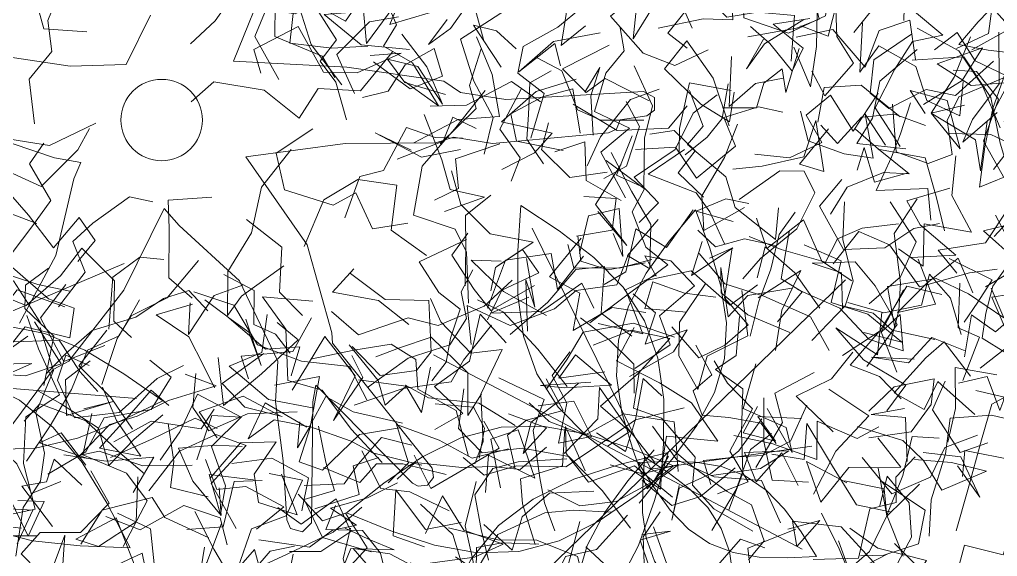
# Model space of a CAD drawing. Header units: metres. Extents: x 0 to 46.1, y -33.1 to 1.9.
# Drawn here: x 40.878 to 41.718, y -9.875 to -9.414 of the extents above; entities that cross this region are included whole.
import ezdxf

# ---------------------------------------------------------------- set-up
doc = ezdxf.new("R2010")
doc.units = ezdxf.units.M
doc.header["$LTSCALE"] = 0.02
for name, color, linetype, lineweight in [('AB_EXT_MASSIF', 8, 'Continuous', 9), ('BLOC_BRANCHES', 7, 'Continuous', 13), ('BLOC_FEUILLAGE', 7, 'Continuous', 13), ('BLOC_TRONC', 7, 'Continuous', 25)]:
    doc.layers.add(name, color=color, linetype=linetype, lineweight=lineweight)
doc.layers.add('ARCHIBOOKS_ARBRE', color=7, linetype='Continuous')

# ---------------------------------------------------------------- blocks, each defined once
blk = doc.blocks.new('AB_ALPHA_7b87773eaf7dd805')
at = {"layer": 'BLOC_BRANCHES', "color": 8, "lineweight": 13, "true_color": 0x878787, "transparency": 33554572}
for points in [[(-0.3054, -0.4364), (-0.2272, -0.291), (-0.1888, -0.1266), (-0.1736, -0.0914), (-0.2299, -0.0811), (-0.4146, -0.0186)], [(-0.8102, 0.2633), (-0.6143, 0.1093), (-0.4027, 0.1464), (-0.1961, 0.1159), (-0.0763, 0.1196), (-0.024, 0.2256)], [(0.2307, 0.316), (0.1541, 0.1265), (0.3974, 0.1138), (0.6059, 0.0836), (0.6413, 0.0593), (0.7391, 0.0444), (1.0348, 0.0616), (1.058, 0.0482), (1.058, 0.0214), (1.0417, 0.0089), (0.9843, 0.0005), (0.9765, -0.0195), (0.9591, -0.0273), (0.7102, -0.0501), (0.6263, -0.037), (0.5884, -0.0492), (0.3937, -0.0505), (0.1806, -0.0789), (0.3121, -0.2682), (0.3654, -0.457), (0.367, -0.4795), (0.5807, -0.7475), (0.5834, -0.7679), (0.5709, -0.7842), (0.5505, -0.7868), (0.5385, -0.7799), (0.3313, -0.5695), (0.3244, -0.6053), (0.3216, -0.8654), (0.3026, -0.8843), (0.2767, -0.8774), (0.2689, -0.8589), (0.2609, -0.7323), (0.2447, -0.6047), (0.2492, -0.5181), (0.1668, -0.3455), (0.0374, -0.2264), (0.0057, -0.1899), (-0.081, -0.3656), (-0.1991, -0.518), (-0.2329, -0.5359), (-0.3535, -0.6967)]]:
    blk.add_lwpolyline(points, dxfattribs=at)
at = {"layer": 'BLOC_FEUILLAGE', "color": 8, "lineweight": 13, "true_color": 0x878787, "transparency": 33554572}
for points in [[(0.287, 0.6035), (0.2794, 0.5359), (0.2596, 0.46), (0.2183, 0.384), (0.1752, 0.2988), (0.1151, 0.2129), (0.0616, 0.1639)], [(1.343, 0.4907), (1.4426, 0.4472), (1.5139, 0.42), (1.5957, 0.407), (1.5588, 0.3389), (1.551, 0.2698), (1.4859, 0.188)], [(1.4351, 0.3044), (1.4252, 0.2238), (1.3462, 0.1865), (1.2501, 0.2194), (1.2523, 0.2832), (1.2445, 0.3811), (1.2157, 0.4782)], [(1.695, 0.4705), (1.7061, 0.414), (1.6349, 0.353), (1.5811, 0.3374), (1.5952, 0.2673), (1.5937, 0.2137)], [(-0.4134, 0.4326), (-0.3633, 0.4561), (-0.3092, 0.4208), (-0.2516, 0.3566), (-0.2783, 0.2874), (-0.2531, 0.1959), (-0.161, 0.1897)], [(1.5146, 0.3979), (1.4778, 0.4476), (1.4637, 0.3372), (1.4538, 0.2687), (1.4308, 0.1804), (1.3721, 0.2026)], [(1.7064, 0.1538), (1.7755, 0.1863), (1.7878, 0.282), (1.7573, 0.3486), (1.8685, 0.3486), (1.8826, 0.4246)], [(0.387, 0.0756), (0.3211, 0.1626), (0.2907, 0.257), (0.2135, 0.3311), (0.221, 0.4116), (0.1516, 0.37)], [(0.1649, 0.4011), (0.1981, 0.3122), (0.2842, 0.2477), (0.2749, 0.1653), (0.3654, 0.1548), (0.4428, 0.1586)], [(0.9713, 0.4159), (0.9689, 0.3607), (1.0675, 0.3117), (1.1443, 0.3109), (1.1157, 0.2513), (1.1387, 0.1976)], [(1.4387, 0.4183), (1.3832, 0.3369), (1.4078, 0.2685), (1.4058, 0.1578), (1.3932, 0.0715), (1.3575, 0.1568)], [(0.532, 0.1513), (0.428, 0.1617), (0.3487, 0.2268), (0.4125, 0.2321), (0.4277, 0.2908), (0.3533, 0.2864), (0.3398, 0.3894)], [(1.4765, 0.3924), (1.3887, 0.3801), (1.3294, 0.308), (1.3951, 0.2871), (1.4117, 0.2165), (1.3631, 0.1971), (1.2587, 0.1785)], [(0.342, 0.3606), (0.3175, 0.2553), (0.3947, 0.2127), (0.4576, 0.3038)], [(0.8677, 0.3572), (0.8713, 0.2454), (0.8578, 0.1604), (0.91, 0.2023)], [(0.5771, 0.2313), (0.49, 0.205), (0.5234, 0.2876), (0.4984, 0.2442), (0.4397, 0.1646), (0.4319, 0.2506), (0.4504, 0.3557)], [(1.1732, 0.1512), (1.1015, 0.1175), (1.0338, 0.1438), (0.9636, 0.223), (1.0035, 0.2561), (0.9458, 0.3502)], [(1.168, 0.3448), (1.2761, 0.3538), (1.3126, 0.2541), (1.2233, 0.2733), (1.2262, 0.2152), (1.1628, 0.2174), (1.0662, 0.1974)], [(1.7398, 0.1507), (1.8231, 0.1976), (1.7545, 0.275), (1.699, 0.275), (1.6621, 0.3513)], [(0.2071, 0.3189), (0.2437, 0.2494), (0.2433, 0.1794), (0.3448, 0.1371), (0.3718, 0.0918)], [(0.5027, 0.2921), (0.5599, 0.2768), (0.6389, 0.3176), (0.6694, 0.2519), (0.6913, 0.1731)], [(1.1374, 0.3292), (1.1516, 0.2693), (1.0865, 0.1866), (1.1286, 0.1543)], [(-0.408, 0.2365), (-0.3022, 0.2447), (-0.2191, 0.2765), (-0.2443, 0.2142), (-0.236, 0.1473), (-0.2847, 0.0881), (-0.2729, -0.008)], [(1.1602, 0.2752), (1.2134, 0.2211), (1.2794, 0.2315), (1.359, 0.2244), (1.3513, 0.1267)], [(0.4213, 0.2386), (0.3729, 0.2727), (0.287, 0.2284), (0.2245, 0.2386), (0.1997, 0.1795), (0.2515, 0.0872)], [(0.5225, 0.0819), (0.5944, 0.0307), (0.5386, 0.1231), (0.4762, 0.1591), (0.504, 0.2045), (0.4793, 0.264)], [(0.6133, 0.2164), (0.5726, 0.1624), (0.6199, 0.1967), (0.6696, 0.267)], [(0.6922, -0.0732), (0.7121, 0.0054), (0.67, 0.0838), (0.6415, 0.1736), (0.7039, 0.214), (0.7868, 0.2686)], [(1.1182, 0.2589), (1.066, 0.2622), (1.0127, 0.1747), (1.0207, 0.2561)], [(1.396, 0.1054), (1.4237, 0.0524), (1.4855, 0.1219), (1.4496, 0.1795), (1.4466, 0.2599)], [(0.3967, 0.0005), (0.374, 0.0814), (0.3404, 0.1267), (0.3756, 0.1724), (0.3326, 0.2394), (0.2411, 0.2337)], [(0.7926, -0.0386), (0.8213, 0.0569), (0.7645, 0.1005), (0.7761, 0.1577), (0.8504, 0.1999), (0.9026, 0.2428)], [(1.5858, -0.0571), (1.5321, 0.0264), (1.5745, 0.1093), (1.612, 0.1685), (1.6775, 0.1821), (1.6166, 0.2334)], [(0.4137, 0.0568), (0.376, 0.1409), (0.4465, 0.2113), (0.5084, 0.222)], [(1.379, 0.2159), (1.2946, 0.1638), (1.2555, 0.1102), (1.2921, 0.1737)], [(1.392, 0.2183), (1.3131, 0.2062), (1.377, 0.1547), (1.3539, 0.1053), (1.3061, 0.1646), (1.2641, 0.2009)], [(1.3624, 0.1779), (1.441, 0.1946), (1.5105, 0.1136), (1.5407, 0.1921), (1.6064, 0.2148), (1.6186, 0.1298)], [(0.4476, 0.139), (0.5142, 0.1437), (0.42, 0.1017), (0.3473, 0.1031), (0.2934, 0.2008), (0.1979, 0.1513), (0.2132, 0.1007)], [(0.7615, 0.1529), (0.7186, 0.1914), (0.6696, 0.2042), (0.7288, 0.114)], [(0.9841, 0.198), (0.9931, 0.1488), (0.9536, 0.1006), (0.9292, 0.0186), (1.0047, -0.0177), (0.9426, -0.069), (0.9956, -0.1668)], [(1.7212, 0.0827), (1.714, 0.0091), (1.643, 0.0421), (1.6192, 0.1148), (1.5401, 0.1597), (1.4987, 0.1032), (1.5045, 0.2092)], [(1.8002, -0.0168), (1.7622, 0.0735), (1.7116, 0.1484), (1.6222, 0.1974)], [(0.6092, 0.0546), (0.5221, 0.0805), (0.4848, 0.1305), (0.5503, 0.115), (0.6029, 0.0341), (0.5692, 0.1141), (0.5159, 0.1845)], [(0.6763, 0.1785), (0.7097, 0.0979), (0.7251, 0.0075), (0.6368, 0.0012), (0.5413, -0.0489)], [(0.8562, 0.1163), (0.8443, 0.1648), (0.7669, 0.1035), (0.8414, 0.1688), (0.9414, 0.1876)], [(1.2291, 0.06), (1.2192, -0.0036), (1.1578, 0.0343), (1.0795, 0.1099), (1.1275, 0.1703), (1.1841, 0.0902), (1.2183, -0.0126)], [(1.6097, 0.1849), (1.5291, 0.1296), (1.5212, 0.058), (1.561, 0.0252), (1.6416, 0.0657), (1.7046, 0.0525), (1.7861, 0.1265)], [(1.7369, 0.1788), (1.7018, 0.092), (1.6523, 0.0148), (1.7143, -0.0616), (1.6865, 0.0417), (1.6072, 0.0636), (1.6396, 0.0139)], [(1.659, 0.1512), (1.7077, 0.1883), (1.7465, 0.1275), (1.8471, 0.0794), (1.8086, -0.0036), (1.8702, -0.0291), (1.9153, -0.0763)], [(1.7975, 0.1889), (1.7979, 0.0782), (1.7409, 0.0014), (1.7204, -0.0475), (1.7938, 0.0162)], [(0.4547, 0.125), (0.5332, 0.0674), (0.6032, 0.0943), (0.5848, 0.1535), (0.5225, 0.1186), (0.4862, 0.0621), (0.4315, 0.0482)], [(0.5977, -0.0513), (0.6754, 0.0252), (0.6612, 0.0745), (0.6859, 0.1531)], [(0.9611, 0.1609), (0.8608, 0.1101), (0.9117, 0.0595), (0.9519, 0.0895), (1.0469, 0.041)], [(1.3687, 0.1536), (1.3403, 0.0594), (1.3325, 0.11), (1.2928, 0.0791), (1.2775, 0.026), (1.2045, 0.0262)], [(1.5978, -0.0619), (1.4928, -0.0505), (1.5264, 0.0042), (1.5419, 0.0836), (1.6221, 0.1515)], [(1.6354, 0.0338), (1.7188, 0.085), (1.7627, 0.1553), (1.6648, 0.1205), (1.7377, 0.0745), (1.8187, 0.0809), (1.7809, 0.009)], [(0.4955, 0.1467), (0.427, 0.0626), (0.336, 0.0677), (0.2949, 0.0042), (0.2204, 0.0643), (0.1122, 0.0823), (0.0632, 0.0394)], [(1.035, -0.0005), (0.9431, 0), (0.8931, 0.0223), (0.8589, 0.1061), (0.8064, 0.1339)], [(1.3345, 0.0901), (1.275, 0.0789), (1.2184, 0.0293), (1.2233, 0.1369)], [(1.818, -0.1089), (1.8006, -0.0497), (1.7803, 0.0483), (1.7225, 0.1357), (1.6113, 0.1286)], [(0.8196, -0.094), (0.7838, -0.041), (0.7878, 0.0121), (0.7904, 0.0799), (0.8364, 0.1059)], [(0.9265, -0.0325), (0.9213, 0.0524), (0.9408, 0.1129), (0.9084, 0.0599)], [(1.0101, -0.0339), (0.9764, -0.1183), (1.0356, -0.1446), (1.0368, -0.0387), (1.0539, 0.0305), (1.0142, 0.1167)], [(1.8073, -0.122), (1.7645, -0.0452), (1.797, 0.0448), (1.7493, 0.1046), (1.6992, 0.1074)], [(0.7305, -0.1063), (0.8005, -0.0705), (0.8385, -0.0284), (0.7296, -0.0038), (0.8043, 0.0612), (0.8898, 0.0878)], [(1.8062, 0.0902), (1.7119, 0.0496), (1.6866, -0.001), (1.6975, -0.0743), (1.6454, -0.0935), (1.5771, -0.0683), (1.5689, 0.034)], [(0.6946, 0.0637), (0.6287, -0.0196), (0.5596, -0.0987), (0.5408, -0.2043), (0.6302, -0.2346), (0.6543, -0.2839), (0.6587, -0.3935)], [(0.5762, 0.0296), (0.6547, 0.032), (0.7511, 0.0832), (0.8132, 0.0392)], [(0.7716, 0.0667), (0.7259, -0.0199), (0.7696, -0.0813), (0.7503, -0.131)], [(0.8623, -0.0657), (0.762, -0.0452), (0.7495, 0.0132), (0.818, 0.0499), (0.8831, 0.0671), (0.8982, -0.0284)], [(1.0685, 0.0662), (1.0067, 0.0441), (0.9422, -0.0358), (0.9133, -0.0986)], [(1.2231, 0.0634), (1.1335, 0.0799), (1.112, -0.0182), (1.1111, -0.0685)], [(1.2163, 0.0781), (1.2037, 0.0032), (1.1714, -0.0364), (1.1237, -0.0748)], [(1.1335, 0.0637), (1.1623, -0.013), (1.1288, -0.0522), (1.2116, -0.122), (1.231, -0.188), (1.3176, -0.2564), (1.3247, -0.1887)], [(1.4086, -0.0046), (1.4227, 0.0703), (1.5022, 0.0748), (1.5855, 0.0067)], [(1.0253, -0.2203), (1.0669, -0.1781), (1.0148, -0.1226), (1.1024, -0.0629), (1.1414, 0.0151), (1.1925, 0.0542)], [(1.5384, 0.0576), (1.4844, -0.0236), (1.436, 0.0535), (1.3838, 0.0108), (1.4172, -0.048), (1.3477, -0.0811), (1.2737, -0.0732)], [(0.8834, 0.034), (0.9782, -0.0224), (1.0885, -0.0172), (1.1284, 0.0306)], [(0.997, 0.0399), (1.026, -0.0135), (0.9982, -0.0988), (0.9491, -0.1256)], [(1.0174, -0.0634), (1.1035, -0.0583), (1.1484, -0.1247), (1.232, -0.0562), (1.2073, 0.0058), (1.2814, 0.0285), (1.3338, 0.017)], [(1.6513, -0.2148), (1.6451, -0.1469), (1.534, -0.1516), (1.5669, -0.0794), (1.5862, -0.0295), (1.6075, 0.0373)], [(1.7723, -0.0021), (1.7582, -0.1091), (1.7475, -0.0427), (1.6522, 0.0147), (1.7238, 0.0322)], [(1.6886, -0.0291), (1.7804, -0.0312), (1.8777, -0.077), (1.9086, -0.034), (1.9161, 0.0223)], [(0.5059, -0.0842), (0.6045, -0.0452), (0.6254, 0.0064), (0.6751, -0.0178)], [(0.6076, -0.1962), (0.6928, -0.1656), (0.6196, -0.1495), (0.6015, -0.0854), (0.5638, 0.0123)], [(1.3717, 0.0188), (1.3881, -0.0445), (1.4657, -0.0723), (1.528, -0.0819), (1.5103, 0.0127), (1.5538, -0.0541)], [(1.4152, -0.0111), (1.4512, -0.0503), (1.5023, 0.0061), (1.5735, 0.0127), (1.64, -0.0115)], [(-0.565, -0.035), (-0.5323, -0.1315), (-0.4486, -0.1057), (-0.3547, -0.099), (-0.2588, -0.143), (-0.1802, -0.0643), (-0.1549, -0.0179)], [(-0.4688, -0.2201), (-0.4299, -0.1341), (-0.4165, -0.0835), (-0.3263, -0.041), (-0.2405, -0.0544), (-0.1412, -0.0068)], [(0.5288, -0.2218), (0.4527, -0.2338), (0.4171, -0.1564), (0.3681, -0.1827), (0.2639, -0.1501), (0.2459, -0.0712), (0.3249, -0.0191)], [(0.3936, -0.2097), (0.4253, -0.1209), (0.476, -0.1086), (0.5256, -0.0161), (0.5873, -0.0375), (0.646, -0.0392)], [(0.9567, -0.1122), (0.8763, -0.1237), (0.8158, -0.0633), (0.8307, -0.0057)], [(1.2365, -0.0091), (1.2086, -0.0801), (1.16, -0.1628), (1.1638, -0.2371), (1.2514, -0.1878)], [(1.4315, -0.0188), (1.3695, -0.095), (1.4216, -0.1106), (1.4046, -0.0006), (1.379, -0.0789), (1.2896, -0.0992), (1.2262, -0.1056)], [(1.4363, -0.2018), (1.4715, -0.1443), (1.5499, -0.1126), (1.6049, -0.1158), (1.5392, -0.0628), (1.4896, -0.0195)], [(0.5357, -0.0644), (0.4586, -0.0275), (0.5576, -0.08), (0.6419, -0.0632)], [(1.1631, -0.1656), (1.1088, -0.1131), (1.1458, -0.0663), (1.1005, -0.0221), (1.048, -0.0306)], [(-0.3408, -0.3117), (-0.2791, -0.2297), (-0.2378, -0.1728), (-0.2835, -0.0943), (-0.2529, -0.0498)], [(0.5861, -0.1723), (0.6374, -0.1471), (0.631, -0.0835), (0.7259, -0.0513)], [(0.9865, -0.1726), (0.9112, -0.1295), (0.9083, -0.0467), (0.8439, -0.0679)], [(1.6029, -0.1136), (1.5307, -0.1333), (1.5085, -0.059), (1.4933, -0.1074)], [(1.6809, -0.2378), (1.6626, -0.164), (1.6393, -0.0808), (1.5378, -0.0624)], [(0.262, -0.3134), (0.1711, -0.3786), (0.1417, -0.4196), (0.142, -0.3255), (0.1929, -0.2425), (0.2147, -0.1438), (0.2783, -0.0633)], [(1.0659, -0.2134), (1.0001, -0.291), (1.0483, -0.3197), (1.0504, -0.2242), (1.0088, -0.1528), (0.9651, -0.07)], [(1.2088, -0.2661), (1.1773, -0.1972), (1.1476, -0.1566), (1.0447, -0.116), (1.1224, -0.0631)], [(1.5819, -0.2763), (1.6347, -0.3136), (1.6375, -0.2228), (1.7387, -0.241), (1.6966, -0.162), (1.7048, -0.0768)], [(1.7875, -0.2499), (1.8467, -0.1859), (1.9363, -0.1255), (1.8692, -0.0833), (1.9269, -0.1453)], [(0.9541, -0.0865), (1.0368, -0.1479), (1.0103, -0.1971), (1.0396, -0.2734), (1.0866, -0.311), (1.0072, -0.3699), (0.9196, -0.4353)], [(0.9367, -0.1963), (0.9987, -0.2695), (0.9314, -0.1817), (0.9863, -0.0946)], [(0.7193, -0.3144), (0.7976, -0.2624), (0.705, -0.2447), (0.6423, -0.1813), (0.6223, -0.1089)], [(1.2478, -0.3414), (1.2855, -0.2975), (1.3639, -0.2333), (1.4024, -0.1561), (1.3793, -0.1101), (1.3272, -0.1089), (1.2397, -0.1704)], [(0.5687, -0.2908), (0.4925, -0.2364), (0.505, -0.14), (0.4209, -0.128), (0.3481, -0.1715), (0.3062, -0.2715)], [(1.4607, -0.1278), (1.4124, -0.1847), (1.464, -0.2782), (1.5527, -0.2742), (1.6148, -0.2326), (1.6702, -0.2219)], [(1.6097, -0.2953), (1.7052, -0.29), (1.6285, -0.2249), (1.5996, -0.1734), (1.6924, -0.1463)], [(1.7074, -0.3287), (1.6669, -0.2795), (1.7687, -0.264), (1.8211, -0.1852), (1.9198, -0.1447)], [(1.8587, -0.215), (1.7643, -0.2378), (1.8368, -0.3021), (1.8908, -0.2728), (1.9199, -0.1784), (2.008, -0.1288), (2.0166, -0.1995)], [(-0.1801, -0.3037), (-0.1425, -0.2586), (-0.1771, -0.2095), (-0.2319, -0.2742), (-0.2861, -0.204), (-0.3247, -0.1596)], [(-0.2216, -0.401), (-0.1643, -0.3271), (-0.191, -0.2606), (-0.1479, -0.2218), (-0.0687, -0.1652), (-0.0188, -0.1757)], [(0.0658, -0.3826), (0.0157, -0.3387), (0.0163, -0.2329), (0.0139, -0.1718), (0.108, -0.1653)], [(0.7067, -0.1615), (0.6527, -0.205), (0.653, -0.273), (0.6516, -0.3558)], [(0.9065, -0.1641), (0.9762, -0.1688), (0.9674, -0.2367), (0.8909, -0.2492)], [(1.9904, -0.1523), (1.9434, -0.2216), (1.8548, -0.2897), (1.8155, -0.2514), (1.7902, -0.2042)], [(1.2272, -0.2182), (1.1477, -0.1958), (1.2112, -0.1694), (1.2609, -0.1793)], [(1.4658, -0.1755), (1.4622, -0.2566), (1.4848, -0.3458), (1.4675, -0.3991), (1.396, -0.4733)], [(1.5193, -0.3951), (1.586, -0.3365), (1.6198, -0.2613), (1.5643, -0.176)], [(1.5625, -0.4849), (1.5825, -0.4088), (1.5862, -0.3497), (1.5728, -0.2438), (1.6218, -0.1692)], [(-0.3863, -0.3257), (-0.3279, -0.2537), (-0.323, -0.2012), (-0.2681, -0.2224)], [(0.8974, -0.2869), (0.9167, -0.2057), (0.9821, -0.19), (0.9904, -0.2932), (0.9693, -0.2434)], [(1.1412, -0.193), (1.0838, -0.2738), (1.0183, -0.2338), (0.9969, -0.3258), (0.9501, -0.3534)], [(1.3599, -0.1977), (1.326, -0.2457), (1.3081, -0.3203), (1.2821, -0.3895), (1.2632, -0.464)], [(0.3022, -0.4196), (0.2532, -0.3699), (0.2581, -0.2729), (0.182, -0.2139)], [(1.5822, -0.2232), (1.5043, -0.2319), (1.4513, -0.2553), (1.4255, -0.3054), (1.3302, -0.2781), (1.2612, -0.2504)], [(1.2769, -0.2107), (1.2994, -0.2758), (1.3782, -0.2142), (1.4173, -0.3031), (1.4816, -0.3456)], [(0.6572, -0.2431), (0.6233, -0.2901), (0.6708, -0.3637), (0.7071, -0.4092), (0.8007, -0.3552)], [(1.0378, -0.307), (0.959, -0.322), (0.8997, -0.3031), (0.8939, -0.2485)], [(1.3172, -0.2692), (1.2514, -0.2554), (1.1892, -0.2723), (1.1511, -0.2367)], [(1.3474, -0.2404), (1.3301, -0.341), (1.3751, -0.3687), (1.3219, -0.4336)], [(1.7936, -0.3204), (1.7342, -0.3283), (1.6272, -0.3582), (1.5627, -0.2679), (1.4967, -0.2396), (1.442, -0.3089)], [(0.6542, -0.2563), (0.553, -0.3044), (0.5953, -0.3706), (0.641, -0.4061), (0.6203, -0.4685), (0.6108, -0.5202), (0.5804, -0.5602)], [(1.0395, -0.4132), (0.9673, -0.4026), (0.8835, -0.4518), (0.8976, -0.3719), (0.8328, -0.337), (0.9006, -0.2539)], [(0.872, -0.2673), (0.8847, -0.3171), (0.9822, -0.3178), (1.0523, -0.2992)], [(1.1604, -0.2611), (1.1374, -0.3341), (1.2266, -0.2745), (1.1764, -0.2964)], [(1.2785, -0.3388), (1.2957, -0.272), (1.3596, -0.3283), (1.4132, -0.4043)], [(1.5075, -0.4566), (1.5895, -0.4768), (1.516, -0.4169), (1.4378, -0.3921), (1.4589, -0.3024), (1.3796, -0.2677)], [(-0.0645, -0.4674), (-0.1029, -0.4323), (-0.1012, -0.3453), (-0.1713, -0.2755), (-0.2169, -0.3347), (-0.2907, -0.3985), (-0.3849, -0.3602)], [(0.6642, -0.4825), (0.6556, -0.3981), (0.7483, -0.4414), (0.8432, -0.4058), (0.8898, -0.3664), (0.9774, -0.3542), (1.0016, -0.2896)], [(0.6993, -0.4041), (0.738, -0.3013), (0.836, -0.287), (0.8499, -0.3643), (0.9057, -0.2925)], [(0.7065, -0.3667), (0.717, -0.317), (0.7747, -0.2778), (0.8095, -0.3281), (0.7307, -0.3654), (0.6995, -0.4294)], [(1.0162, -0.5335), (1.0921, -0.4829), (1.0689, -0.4208), (1.1441, -0.3564), (1.0935, -0.3023), (1.0372, -0.2916), (1.0616, -0.3354)], [(1.0954, -0.4443), (1.1536, -0.5111), (1.2091, -0.4834), (1.2593, -0.4398), (1.2086, -0.382), (1.2251, -0.2746)], [(1.154, -0.2866), (1.2093, -0.352), (1.293, -0.378), (1.3933, -0.4226), (1.4331, -0.495)], [(1.8304, -0.2927), (1.7847, -0.357), (1.7695, -0.4151), (1.7614, -0.4685), (1.8125, -0.5001), (1.867, -0.5698)], [(-0.3263, -0.3116), (-0.2432, -0.3837), (-0.1879, -0.4042), (-0.1974, -0.4675), (-0.2933, -0.4443), (-0.3607, -0.5285)], [(-0.1285, -0.5682), (-0.0954, -0.4691), (-0.0656, -0.4208), (0.0115, -0.3822), (0.079, -0.3019)], [(-0.1131, -0.4489), (-0.1045, -0.3374), (-0.0466, -0.2942), (0.0044, -0.2994)], [(0.8264, -0.4198), (0.7342, -0.3685), (0.6644, -0.3008), (0.7291, -0.3029)], [(1.0093, -0.4641), (0.9437, -0.4146), (0.9507, -0.3147), (0.889, -0.3211), (0.8294, -0.3912), (0.7483, -0.4609)], [(0.7836, -0.2971), (0.801, -0.402), (0.7818, -0.3431), (0.7857, -0.4537)], [(1.514, -0.5297), (1.579, -0.4394), (1.5319, -0.3559), (1.4891, -0.3046), (1.3964, -0.3075), (1.46, -0.328), (1.4621, -0.4053)], [(1.6241, -0.2989), (1.6613, -0.3952), (1.5802, -0.4131), (1.6419, -0.3509), (1.7099, -0.2969), (1.7417, -0.3713)], [(1.6909, -0.2971), (1.7831, -0.3435), (1.7521, -0.391), (1.7233, -0.434)], [(-0.1968, -0.3676), (-0.2658, -0.353), (-0.3204, -0.3355), (-0.3499, -0.4149), (-0.3102, -0.365), (-0.2078, -0.4011)], [(-0.2432, -0.3179), (-0.2925, -0.3546), (-0.2937, -0.4049), (-0.2313, -0.4639), (-0.2528, -0.5704)], [(0.2758, -0.5006), (0.2441, -0.4602), (0.1979, -0.4389), (0.1988, -0.3663), (0.1335, -0.3315)], [(0.5307, -0.439), (0.4654, -0.3876), (0.3666, -0.3698), (0.4123, -0.3193)], [(0.4058, -0.3297), (0.4801, -0.3857), (0.5739, -0.3876), (0.5785, -0.4978), (0.547, -0.5378), (0.4689, -0.5486), (0.4093, -0.4861)], [(0.668, -0.3218), (0.6431, -0.3693), (0.6548, -0.4264), (0.6184, -0.4831), (0.5296, -0.5117), (0.4417, -0.5744)], [(1.0625, -0.3325), (0.9956, -0.3644), (1.033, -0.4591), (0.9371, -0.437)], [(1.0429, -0.3441), (1.1368, -0.3241), (1.2205, -0.3973), (1.2793, -0.3539)], [(1.3487, -0.4563), (1.2589, -0.4186), (1.201, -0.3708), (1.2007, -0.317), (1.2163, -0.4226), (1.2589, -0.3771), (1.3532, -0.361)], [(1.2809, -0.3818), (1.3725, -0.3235), (1.3312, -0.4085), (1.3181, -0.4952)], [(1.7168, -0.4607), (1.6937, -0.3825), (1.6485, -0.3308), (1.6312, -0.3974), (1.5502, -0.4139), (1.4733, -0.3921)], [(1.7235, -0.5086), (1.7387, -0.4184), (1.7904, -0.4546), (1.8579, -0.3965), (1.8262, -0.3248), (1.7687, -0.3583)], [(-0.2599, -0.4359), (-0.3184, -0.3452), (-0.4108, -0.3923), (-0.3984, -0.4855), (-0.3559, -0.5242), (-0.2788, -0.5233), (-0.3541, -0.556)], [(-0.2058, -0.3529), (-0.2601, -0.4247), (-0.2102, -0.5185), (-0.1222, -0.4846)], [(0.061, -0.3925), (0.0573, -0.4604), (0.1125, -0.3767), (0.1757, -0.3542)], [(0.7525, -0.3441), (0.6923, -0.4), (0.5938, -0.4415), (0.5291, -0.4249), (0.4229, -0.4616), (0.3644, -0.411)], [(0.7882, -0.3808), (0.7071, -0.4147), (0.8152, -0.4113), (0.9024, -0.3502), (0.9281, -0.4039)], [(1.1897, -0.3803), (1.1228, -0.372), (1.0548, -0.3473), (1.0372, -0.4045), (1.1268, -0.4129)], [(1.246, -0.3664), (1.2588, -0.4635), (1.1715, -0.5072), (1.1509, -0.579), (1.1107, -0.5065), (1.112, -0.4341), (1.167, -0.3527)], [(1.781, -0.361), (1.8079, -0.4249), (1.732, -0.3731), (1.6632, -0.3407), (1.5585, -0.3576), (1.5743, -0.4469)], [(1.7138, -0.3504), (1.7102, -0.4463), (1.7561, -0.4664), (1.7202, -0.5596)], [(-0.2471, -0.5445), (-0.2056, -0.5012), (-0.1491, -0.4524), (-0.0557, -0.4232), (0.0036, -0.3836), (0.0582, -0.3662), (0.099, -0.41)], [(0.4402, -0.6011), (0.4035, -0.5296), (0.3006, -0.5176), (0.2055, -0.4827), (0.1552, -0.3973), (0.0694, -0.3687)], [(1.0044, -0.5512), (1.0986, -0.4981), (1.1281, -0.4506), (1.0384, -0.4812), (1.0602, -0.4138), (1.0122, -0.3732)], [(1.593, -0.3644), (1.5445, -0.4556), (1.5858, -0.4178), (1.5919, -0.4961), (1.5182, -0.4706), (1.456, -0.4041), (1.3653, -0.3639)], [(1.5788, -0.5415), (1.5433, -0.4517), (1.5999, -0.3571), (1.6753, -0.3744)], [(1.9808, -0.4562), (1.9728, -0.387), (1.8917, -0.3634), (1.7825, -0.3801), (1.8222, -0.4733), (1.8826, -0.502), (1.978, -0.532)], [(-0.29, -0.7329), (-0.2393, -0.6569), (-0.1933, -0.5791), (-0.1591, -0.4944), (-0.091, -0.4638), (-0.0478, -0.3859)], [(0.1132, -0.5755), (0.0906, -0.529), (0.0581, -0.4654), (-0.0116, -0.4187), (0.0662, -0.3955)], [(0.0929, -0.3864), (0.14, -0.421), (0.2232, -0.4924), (0.2964, -0.487), (0.2782, -0.5493)], [(0.4731, -0.7356), (0.4071, -0.6642), (0.3449, -0.5801), (0.2707, -0.5598), (0.2663, -0.4495), (0.2162, -0.3796), (0.3245, -0.3888)], [(0.5772, -0.3833), (0.5991, -0.4336), (0.6635, -0.5007), (0.7314, -0.4932), (0.6856, -0.5891), (0.6906, -0.6905), (0.6721, -0.7384)], [(0.6781, -0.3861), (0.7337, -0.413), (0.8075, -0.492), (0.8706, -0.5723)], [(1.6601, -0.4712), (1.5683, -0.451), (1.5275, -0.4146), (1.4524, -0.3967)], [(-0.2893, -0.4198), (-0.2642, -0.4912), (-0.2191, -0.5905), (-0.2914, -0.6374), (-0.2966, -0.738), (-0.2714, -0.8358), (-0.329, -0.8484)], [(0.2265, -0.4176), (0.2154, -0.4991), (0.1446, -0.5285), (0.2297, -0.6004), (0.3274, -0.6191)], [(0.7397, -0.4786), (0.6837, -0.417), (0.6613, -0.5183), (0.586, -0.5724), (0.6468, -0.6303), (0.5866, -0.6645)], [(1.5465, -0.4131), (1.5367, -0.504), (1.4473, -0.4465), (1.5072, -0.5149), (1.5981, -0.5696), (1.5569, -0.6246)], [(1.7576, -0.533), (1.8364, -0.4715), (1.9278, -0.4107), (1.9348, -0.5072), (1.9248, -0.6005), (1.9692, -0.6268)], [(-0.3994, -0.4714), (-0.442, -0.5605), (-0.372, -0.5446), (-0.2921, -0.5493), (-0.2161, -0.5239), (-0.2728, -0.4337)], [(0.1212, -0.5098), (0.1326, -0.6129), (0.2147, -0.5455), (0.2929, -0.4724), (0.2479, -0.4346)], [(0.1805, -0.4277), (0.2134, -0.5272), (0.1871, -0.4555), (0.144, -0.4246)], [(0.1863, -0.556), (0.1707, -0.5073), (0.2819, -0.497), (0.3218, -0.4252)], [(0.4133, -0.6123), (0.5185, -0.5766), (0.6213, -0.5627), (0.6478, -0.5156), (0.7082, -0.4408)], [(0.8257, -0.5791), (0.8707, -0.5137), (0.9051, -0.4553), (1.0132, -0.4362), (1.1008, -0.4665)], [(0.8995, -0.425), (0.9611, -0.4724), (1.0141, -0.5246), (1.0147, -0.5867)], [(1.2405, -0.4221), (1.2332, -0.5057), (1.1891, -0.5355), (1.2479, -0.5775), (1.2451, -0.67), (1.2477, -0.7576), (1.2175, -0.837)], [(-0.2612, -0.4454), (-0.2322, -0.5379), (-0.2704, -0.6288), (-0.2514, -0.7153), (-0.2598, -0.7756), (-0.2977, -0.8326), (-0.3132, -0.9369)], [(-0.0628, -0.6638), (-0.1081, -0.5967), (-0.1778, -0.528), (-0.118, -0.4513)], [(0.9574, -0.7005), (1.0055, -0.6689), (0.9421, -0.6146), (1.0228, -0.5442), (1.0911, -0.4694), (1.0088, -0.4512), (0.9263, -0.4833)], [(1.0144, -0.4454), (0.9766, -0.5175), (1.0689, -0.5644), (1.1376, -0.6074), (1.194, -0.6901), (1.0841, -0.6788), (1.071, -0.7609)], [(1.462, -0.5055), (1.5402, -0.454), (1.4781, -0.5263), (1.541, -0.5512), (1.588, -0.5992)], [(-0.3825, -0.6413), (-0.3852, -0.5868), (-0.3481, -0.5074), (-0.2874, -0.4639)], [(-0.1367, -0.5831), (-0.176, -0.54), (-0.22, -0.4728), (-0.2957, -0.4759), (-0.3682, -0.4776)], [(0.4085, -0.5061), (0.4318, -0.553), (0.3686, -0.6451), (0.4152, -0.5493), (0.3505, -0.4652), (0.311, -0.5301), (0.2805, -0.5803)], [(0.3196, -0.514), (0.4123, -0.4943), (0.493, -0.4816), (0.5458, -0.5143), (0.5498, -0.5781), (0.6325, -0.6239), (0.6588, -0.7224)], [(0.4224, -0.5578), (0.5252, -0.5716), (0.4796, -0.6124), (0.4648, -0.5595), (0.4029, -0.4826)], [(0.4598, -0.5087), (0.5104, -0.4892), (0.5786, -0.4662), (0.6572, -0.5433), (0.6575, -0.6345), (0.6864, -0.5881)], [(1.7253, -0.4958), (1.6534, -0.4674), (1.6033, -0.5217), (1.5238, -0.509), (1.616, -0.5138)], [(1.7459, -0.6324), (1.6666, -0.5615), (1.637, -0.6218), (1.5725, -0.5857), (1.6409, -0.5105), (1.68, -0.4763), (1.7363, -0.5504)], [(0.2191, -0.5012), (0.1296, -0.5657), (0.1786, -0.6171), (0.2584, -0.6369)], [(0.8085, -0.6136), (0.8847, -0.6039), (0.9231, -0.68), (0.852, -0.6939), (0.87, -0.608), (0.8384, -0.5485), (0.8767, -0.4978)], [(1.3193, -0.695), (1.2866, -0.6514), (1.2178, -0.6392), (1.1607, -0.6337), (1.1412, -0.5816), (1.1813, -0.5475), (1.1467, -0.4834)], [(1.4843, -0.4985), (1.4382, -0.5559), (1.3622, -0.5933), (1.4416, -0.6701)], [(1.9749, -0.4958), (1.9058, -0.5076), (1.8401, -0.5788), (1.7826, -0.6101), (1.76, -0.6871), (1.7311, -0.7941), (1.7055, -0.8823)], [(-0.4071, -0.5239), (-0.3547, -0.5882), (-0.3793, -0.6739), (-0.3108, -0.7386), (-0.2795, -0.8019), (-0.2163, -0.7766)], [(-0.0256, -0.5156), (0.0203, -0.5522), (-0.0223, -0.6219), (-0.1231, -0.64), (-0.1626, -0.7129), (-0.2442, -0.7609)], [(-0.1556, -0.5272), (-0.206, -0.5053), (-0.2235, -0.559), (-0.1869, -0.6397), (-0.0915, -0.6283), (-0.0099, -0.5551), (0.0469, -0.5272)], [(-0.1674, -0.6202), (-0.104, -0.6047), (-0.2041, -0.6345), (-0.2063, -0.5578), (-0.1535, -0.5175)], [(0.9514, -0.5406), (0.8527, -0.5548), (0.8884, -0.5046), (0.9657, -0.5698), (0.8654, -0.5754), (0.8133, -0.57), (0.9215, -0.5634)], [(1.186, -0.5175), (1.2152, -0.5653), (1.2685, -0.6205), (1.22, -0.711), (1.259, -0.7774), (1.1937, -0.8028)], [(1.2759, -0.5234), (1.2487, -0.6197), (1.3408, -0.6602), (1.354, -0.714), (1.3004, -0.6196)], [(0.0506, -0.5456), (0.1168, -0.5712), (0.0146, -0.6028), (-0.0526, -0.636), (-0.1112, -0.654), (-0.1781, -0.7227)], [(0.0731, -0.5441), (0.0671, -0.6178), (0.101, -0.6675), (0.1844, -0.6311), (0.2909, -0.6267)], [(0.7591, -0.6558), (0.6811, -0.6079), (0.5728, -0.597), (0.5234, -0.5692), (0.5579, -0.6282), (0.5769, -0.5306)], [(1.0257, -0.5379), (1.013, -0.6188), (1.0734, -0.6404), (1.1453, -0.7241), (1.1397, -0.784), (1.1855, -0.8355), (1.2692, -0.8828)], [(1.4013, -0.5426), (1.3165, -0.5868), (1.3329, -0.6498), (1.2754, -0.7463)], [(1.6879, -0.6917), (1.7044, -0.6195), (1.7035, -0.5319), (1.7929, -0.5472)], [(1.9354, -0.5398), (1.8298, -0.545), (1.8078, -0.6001), (1.8363, -0.5266), (1.7997, -0.624), (1.7725, -0.5506), (1.711, -0.565)], [(0.5105, -0.6613), (0.4247, -0.6752), (0.3452, -0.752), (0.295, -0.7343), (0.3191, -0.6605), (0.339, -0.5512), (0.2422, -0.5695)], [(0.844, -0.8823), (0.8217, -0.8226), (0.812, -0.7685), (0.7979, -0.667), (0.8213, -0.6005), (0.7236, -0.5535)], [(0.8257, -0.5562), (0.8621, -0.624), (0.7834, -0.6446), (0.7424, -0.677), (0.7584, -0.7466)], [(0.7445, -0.6309), (0.8261, -0.6609), (0.7762, -0.7163), (0.7936, -0.6491), (0.8456, -0.6095), (0.8949, -0.5652)], [(1.0742, -0.5925), (1.0336, -0.5554), (1.0174, -0.6431), (0.996, -0.7123), (0.9334, -0.672)], [(1.5185, -0.6251), (1.573, -0.5729), (1.6584, -0.5557), (1.6524, -0.6107), (1.6094, -0.6699), (1.5181, -0.6828)], [(1.682, -0.5608), (1.655, -0.6223), (1.7144, -0.7139), (1.7738, -0.6932)], [(-0.2645, -0.5825), (-0.2175, -0.609), (-0.1355, -0.6617), (-0.1132, -0.7422), (-0.059, -0.6856), (0.0024, -0.6335)], [(-0.1272, -0.5735), (-0.0971, -0.6453), (-0.045, -0.7222), (-0.1337, -0.7048), (-0.0688, -0.6337), (-0.0226, -0.5805), (0.0155, -0.6132)], [(0.6488, -0.5775), (0.6371, -0.6628), (0.6881, -0.7148), (0.7738, -0.7048), (0.8739, -0.7224), (0.9461, -0.796), (1.0068, -0.8764)], [(0.8645, -0.7162), (0.9368, -0.6419), (0.9403, -0.5746), (0.9993, -0.6604), (1.0586, -0.7354)], [(1.3998, -0.8038), (1.4476, -0.7113), (1.5181, -0.6353), (1.4327, -0.5778)], [(1.7479, -0.5807), (1.8499, -0.6048), (1.9317, -0.6445), (1.9196, -0.7091)], [(-0.0033, -0.7303), (0.0391, -0.6696), (0.0766, -0.5887), (0.1709, -0.6381), (0.1077, -0.6348), (0.0757, -0.7297)], [(0.2544, -0.6352), (0.1753, -0.5933), (0.0804, -0.627), (0.1195, -0.6826)], [(0.2964, -0.6481), (0.2915, -0.7042), (0.318, -0.6592), (0.2413, -0.644), (0.186, -0.6845), (0.222, -0.6073), (0.312, -0.66)], [(0.5171, -0.6513), (0.411, -0.6267), (0.3528, -0.5936), (0.3176, -0.6586), (0.4066, -0.6898), (0.4524, -0.7147), (0.5584, -0.7416)], [(0.7888, -0.6072), (0.8317, -0.6475), (0.9083, -0.677), (0.9917, -0.6313), (1.1005, -0.6481), (1.1052, -0.7047), (1.1091, -0.7548)], [(1.2929, -0.5969), (1.2928, -0.6906), (1.3107, -0.7739), (1.3887, -0.7782)], [(-0.0372, -0.76), (-0.0849, -0.7194), (-0.163, -0.6462), (-0.2614, -0.6093), (-0.2949, -0.6466)], [(0.1129, -0.621), (0.0847, -0.6633), (-0.0224, -0.6472), (-0.1025, -0.6909)], [(0.6814, -0.7264), (0.6934, -0.6617), (0.6693, -0.6169), (0.5873, -0.6094)], [(0.6477, -0.7249), (0.6926, -0.7631), (0.7622, -0.7431), (0.868, -0.7448), (0.9572, -0.6853), (1.0173, -0.6443), (1.1222, -0.6179)], [(1.3855, -0.6125), (1.3503, -0.6901), (1.2909, -0.7204), (1.2368, -0.7233), (1.1635, -0.7313), (1.1793, -0.7828)], [(1.279, -0.6152), (1.2485, -0.6722), (1.3177, -0.6896), (1.2802, -0.6365), (1.3738, -0.6413)], [(1.5947, -0.6195), (1.5234, -0.6327), (1.5973, -0.6388), (1.6005, -0.7335)], [(-0.15, -0.6303), (-0.169, -0.7191), (-0.0756, -0.7586), (-0.031, -0.8183), (-0.0823, -0.9161)], [(0.1194, -0.6625), (0.0718, -0.6403), (-0.021, -0.6855), (-0.1097, -0.7252)], [(0.1974, -0.773), (0.1019, -0.7616), (0.1262, -0.8475), (0.1371, -0.7855), (0.1068, -0.7016), (0.1717, -0.6375)], [(0.6916, -0.6465), (0.7246, -0.7049), (0.6514, -0.7488), (0.5781, -0.7915), (0.5419, -0.7199)], [(1.1109, -0.785), (1.0951, -0.8595), (1.1113, -0.7909), (1.1786, -0.7602), (1.2393, -0.7109), (1.2886, -0.6418)], [(1.5401, -0.6593), (1.4934, -0.6844), (1.4073, -0.647), (1.4064, -0.7291), (1.3121, -0.6953), (1.2283, -0.6774)], [(1.6476, -0.8941), (1.6519, -0.8158), (1.6826, -0.7172), (1.6928, -0.6403), (1.7816, -0.6336), (1.89, -0.66)], [(-0.1609, -0.7263), (-0.2621, -0.6934), (-0.2157, -0.6718), (-0.1625, -0.7413)], [(0.0139, -0.6517), (0.026, -0.7336), (0.0193, -0.7896), (0.0997, -0.8097)], [(0.4496, -0.9276), (0.3456, -0.8969), (0.3063, -0.8154), (0.3711, -0.7958), (0.3524, -0.7347), (0.3364, -0.6573)], [(0.7444, -0.7066), (0.6666, -0.7263), (0.596, -0.6876), (0.5044, -0.6539), (0.5301, -0.7363), (0.486, -0.7796)], [(0.6956, -0.7999), (0.7014, -0.72), (0.801, -0.7693), (0.7655, -0.6654), (0.7066, -0.6857), (0.7278, -0.7899)], [(0.8657, -0.6635), (0.8603, -0.743), (0.7703, -0.7709), (0.775, -0.8242), (0.8018, -0.9121)], [(1.0969, -0.8103), (1.015, -0.743), (0.9163, -0.7777), (0.8684, -0.7165), (0.8669, -0.6581), (0.9092, -0.7534)], [(1.054, -0.6579), (1.1058, -0.7297), (1.1863, -0.7664), (1.2879, -0.7742), (1.3287, -0.8654)], [(1.5639, -0.8419), (1.4919, -0.8266), (1.4404, -0.7433), (1.3849, -0.6517), (1.3795, -0.7295), (1.3099, -0.7177)], [(1.4938, -0.6585), (1.5913, -0.6883), (1.6354, -0.7313), (1.6754, -0.7951), (1.7712, -0.7542), (1.6961, -0.7359), (1.6164, -0.7294)], [(-0.3228, -0.6853), (-0.3414, -0.7485), (-0.3719, -0.8129), (-0.3707, -0.8933), (-0.269, -0.8929)], [(0.1599, -0.8775), (0.1062, -0.7809), (0.1817, -0.6994), (0.1163, -0.6753), (0.0384, -0.7116), (-0.0276, -0.7966)], [(0.1033, -0.7699), (0.1696, -0.6935), (0.2455, -0.6911), (0.1985, -0.7608), (0.2079, -0.8214), (0.2909, -0.848), (0.257, -0.7608)], [(0.5369, -0.6987), (0.4717, -0.682), (0.4218, -0.7391), (0.3917, -0.7814), (0.3057, -0.7847)], [(1.3097, -0.6733), (1.2641, -0.708), (1.2334, -0.7937), (1.1816, -0.8817)], [(1.4712, -0.7794), (1.3843, -0.7332), (1.4155, -0.8207), (1.4754, -0.7466), (1.5874, -0.7457), (1.5377, -0.6824)], [(1.752, -0.6772), (1.6812, -0.7031), (1.6506, -0.7669), (1.5675, -0.8031), (1.5041, -0.725)], [(1.6695, -0.6833), (1.6111, -0.6801), (1.591, -0.7638), (1.5568, -0.849), (1.5919, -0.9366)], [(0.0656, -0.7415), (-0.0402, -0.743), (-0.1345, -0.7111), (-0.1835, -0.7223)], [(0.1233, -0.7903), (0.1276, -0.8494), (0.0667, -0.7755), (0.036, -0.7046), (0.1167, -0.6982), (0.1729, -0.7016)], [(0.4299, -0.7106), (0.4706, -0.7918), (0.5327, -0.799), (0.6176, -0.8397)], [(0.8261, -0.7026), (0.7697, -0.7505), (0.7098, -0.7444), (0.6448, -0.7462), (0.5443, -0.7357), (0.5058, -0.7712)], [(1.0968, -0.7078), (1.1425, -0.7462), (1.2145, -0.7976), (1.2665, -0.8268), (1.2936, -0.9042), (1.2603, -0.9445)], [(1.1805, -0.7638), (1.2859, -0.7484), (1.3467, -0.7109), (1.2513, -0.7139), (1.2765, -0.7774), (1.3312, -0.7149), (1.3667, -0.7849)], [(1.7192, -0.766), (1.7245, -0.7097), (1.8327, -0.731), (1.9139, -0.7902), (2.0002, -0.8182)], [(-0.2344, -0.8731), (-0.3004, -0.7866), (-0.2476, -0.7771), (-0.231, -0.7286), (-0.1712, -0.7844)], [(-0.2103, -0.7192), (-0.1192, -0.7325), (-0.0165, -0.7243), (-0.0612, -0.8004)], [(0.0938, -0.7292), (0.1182, -0.7939), (0.1808, -0.787), (0.262, -0.8309), (0.2039, -0.8787)], [(0.3007, -0.8394), (0.315, -0.7689), (0.2363, -0.7264), (0.1509, -0.7379)], [(0.4666, -0.725), (0.4115, -0.7425), (0.4238, -0.8046), (0.3289, -0.8353)], [(0.8696, -0.7278), (0.7656, -0.7343), (0.7114, -0.7483), (0.6726, -0.8048), (0.6859, -0.8796), (0.7021, -0.9455)], [(1.0883, -0.722), (1.0577, -0.7751), (0.9758, -0.8194), (0.8976, -0.8287), (0.8292, -0.7941)], [(1.3991, -0.9441), (1.4958, -0.9414), (1.5208, -0.8354), (1.5767, -0.8213), (1.5762, -0.767), (1.6177, -0.7234)], [(1.7084, -0.7431), (1.7564, -0.8099), (1.716, -0.7237), (1.6348, -0.7141)], [(-0.2649, -0.9693), (-0.3019, -0.932), (-0.2612, -0.8859), (-0.1745, -0.8858), (-0.1128, -0.8227), (-0.1524, -0.7534)], [(0.3474, -0.7461), (0.4252, -0.7783), (0.4613, -0.7384), (0.5177, -0.7382), (0.611, -0.7612)], [(1.0255, -0.8231), (1.0646, -0.7733), (1.1095, -0.7402), (1.0327, -0.7601), (0.9628, -0.7407)], [(1.032, -0.7745), (1.0954, -0.828), (1.1568, -0.8088), (1.2315, -0.7471)], [(1.5387, -0.7478), (1.5572, -0.8503), (1.5198, -0.9268), (1.4637, -0.9755)], [(-0.0592, -0.9537), (-0.0974, -0.8547), (-0.1842, -0.9002), (-0.1357, -0.916), (-0.0547, -0.863), (-0.0509, -0.7665)], [(0.2156, -0.7741), (0.1554, -0.7766), (0.1323, -0.8738), (0.0538, -0.8796)], [(0.231, -0.759), (0.3021, -0.7738), (0.2676, -0.8499), (0.1928, -0.8784), (0.1638, -0.9629), (0.1977, -1.0063)], [(0.8439, -1.1954), (0.8084, -1.0888), (0.7476, -1.053), (0.6884, -1.0519), (0.6672, -0.9422), (0.652, -0.8715), (0.6751, -0.7763)], [(1.6274, -0.7819), (1.5572, -0.8507), (1.5516, -0.7921), (1.4658, -0.7752)], [(1.542, -0.829), (1.558, -0.7648), (1.6052, -0.8221), (1.61, -0.8961), (1.5741, -0.9636), (1.5648, -1.0285)], [(-0.3105, -0.9101), (-0.2764, -0.8382), (-0.3634, -0.8327), (-0.418, -0.7862)], [(-0.3089, -0.8174), (-0.2522, -0.8192), (-0.2868, -0.894), (-0.3272, -0.81), (-0.3924, -0.7835)], [(0.2089, -0.9017), (0.3175, -0.9174), (0.3666, -0.8807), (0.4184, -0.8701), (0.3624, -0.834), (0.4421, -0.8114), (0.5062, -0.7794)], [(0.6428, -0.8642), (0.5663, -0.8799), (0.5031, -0.7946), (0.497, -0.8931), (0.5643, -0.9167)], [(0.9279, -0.7975), (0.833, -0.8016), (0.7737, -0.8521), (0.7528, -0.9242), (0.6916, -0.869)], [(1.5474, -0.7773), (1.6392, -0.8378), (1.625, -0.9101), (1.5506, -0.9349), (1.5002, -0.9361)], [(0.1011, -0.8972), (0.007, -0.8537), (-0.0206, -0.8108), (-0.1274, -0.8383), (-0.1736, -0.9112)], [(0.2494, -0.8322), (0.2993, -0.8678), (0.3745, -0.8137), (0.4061, -0.8841), (0.3418, -0.9265), (0.2743, -0.9267)], [(0.3798, -0.9855), (0.4409, -0.9188), (0.3945, -0.8443), (0.3453, -0.8607), (0.2934, -0.8036)], [(0.5658, -0.953), (0.6719, -0.9387), (0.7329, -0.9109), (0.6485, -0.8812), (0.6028, -0.8075), (0.5663, -0.8885)], [(-0.1198, -0.852), (-0.0464, -0.8806), (0.0477, -0.8279), (0.1258, -0.8543), (0.141, -0.9124)], [(0.0727, -1.1114), (0.1221, -1.1012), (0.1613, -1.0593), (0.1701, -0.9787), (0.2681, -0.933), (0.3684, -0.885), (0.4301, -0.8315)], [(0.4827, -1.1507), (0.5241, -1.0799), (0.4911, -1.0194), (0.4696, -0.9307), (0.4309, -0.8814), (0.3526, -0.8799), (0.3734, -0.8282)], [(0.556, -0.8251), (0.6254, -0.8902), (0.6507, -0.9749), (0.6744, -1.0289), (0.6759, -0.9179), (0.7319, -0.9085), (0.8098, -0.9108)], [(0.9661, -0.8426), (0.8838, -0.8378), (0.823, -0.8441), (0.7217, -0.8906), (0.6754, -0.9685), (0.6312, -0.9383)], [(-0.3012, -0.8769), (-0.4044, -0.8661), (-0.4783, -0.8574), (-0.4761, -0.9535), (-0.4149, -1.0437), (-0.3326, -1.0556)], [(-0.0949, -0.8445), (-0.0243, -0.8783), (-0.016, -0.9534), (-0.0031, -1.0065)], [(0.0709, -0.8411), (0.1122, -0.922), (0.1626, -1.0081), (0.2331, -0.926), (0.2852, -0.9153)], [(0.843, -0.9881), (0.8674, -0.9373), (0.9339, -0.9227), (1.0001, -0.8487)], [(1.1854, -1.0551), (1.097, -1.0357), (1.0362, -0.9525), (1.0337, -0.8955), (1.0703, -0.8417)], [(1.5709, -1.0116), (1.5283, -0.9495), (1.4586, -0.874), (1.3548, -0.8616), (1.364, -0.916), (1.4128, -0.8603), (1.3447, -0.8787)], [(1.4533, -0.9039), (1.4911, -1.0094), (1.4545, -0.9209), (1.4169, -0.8448)], [(0.1287, -0.8667), (0.0968, -0.9504), (0.0561, -1.0084), (0.0477, -1.109), (0.1166, -1.127)], [(0.3923, -0.8761), (0.444, -0.9001), (0.4991, -0.9234), (0.4065, -0.9201), (0.3809, -0.9819), (0.3719, -1.0753), (0.3461, -1.1828)], [(0.4052, -0.8767), (0.3896, -0.9427), (0.4042, -0.9929), (0.397, -1.0834), (0.4358, -1.1375), (0.4441, -1.1956)], [(0.6162, -0.8758), (0.7217, -0.9019), (0.8055, -0.9028), (0.8928, -0.9375), (0.9109, -1.0063)], [(0.8979, -0.8622), (0.8732, -0.9535), (0.7644, -0.9759), (0.7765, -1.0707)], [(1.0562, -0.8738), (1.0914, -0.9721), (1.1539, -0.9854), (1.1718, -1.0434), (1.2741, -1.0202)], [(1.2527, -1.0772), (1.2707, -1.0204), (1.2582, -0.9198), (1.3615, -0.8792)], [(1.4779, -0.8769), (1.5379, -0.9195), (1.6419, -0.9464), (1.5985, -1.0102), (1.5866, -1.0829)], [(1.8236, -0.8798), (1.8065, -0.9341), (1.7238, -0.9135), (1.7093, -0.9669), (1.7428, -1.0145), (1.8097, -1.0338)], [(-0.2444, -0.99), (-0.2077, -0.8918), (-0.214, -0.9856), (-0.3002, -0.9679)], [(1.031, -0.8904), (1.0922, -0.883), (1.0275, -0.9025), (1.0466, -0.9601), (1.014, -1.0646), (0.9116, -1.103), (0.8238, -1.0875)], [(1.1089, -0.9927), (1.1794, -0.9732), (1.2426, -0.9007), (1.2948, -0.9187)], [(0.0919, -0.9176), (0.078, -1.0062), (0.0231, -1.0599), (0.0183, -1.1226), (-0.0189, -1.1966), (-0.0584, -1.2301)], [(-0.002, -1.0581), (0.0527, -0.9867), (0.1601, -0.9679), (0.1995, -0.9227), (0.2277, -1.0273), (0.283, -0.9868), (0.2362, -0.9647)], [(0.4908, -1.0393), (0.4625, -0.9799), (0.4112, -0.9204), (0.4902, -0.9316), (0.5764, -0.9775), (0.5334, -0.9513)], [(0.9104, -0.9165), (0.9888, -0.9893), (0.9404, -1.0154), (0.8709, -1.0304), (0.7753, -1.0388)], [(1.558, -0.9324), (1.4792, -0.9735), (1.511, -1.0133), (1.5877, -0.9992), (1.6198, -0.956), (1.5734, -0.9098)], [(-0.2331, -1.0523), (-0.2044, -0.999), (-0.1037, -0.9589), (-0.0418, -0.9306), (-0.0207, -1.0349), (-0.1128, -0.9902)], [(0.2822, -0.9325), (0.2668, -1.0105), (0.1603, -1.0372), (0.0868, -1.0833), (0.0148, -1.1101), (0.0139, -1.0374), (-0.078, -1.0878)]]:
    blk.add_lwpolyline(points, dxfattribs=at)
at = {"layer": 'BLOC_TRONC', "color": 8, "lineweight": 13, "true_color": 0x878787, "transparency": 33554572}
blk.add_circle((0, 0), 0.0875, dxfattribs=at)

msp = doc.modelspace()

# ---------------------------------------------------------------- linework, layer by layer
at = {"layer": 'AB_EXT_MASSIF', "lineweight": 9, "true_color": 0x606060, "transparency": 33554597}
for points in [[(41.85169, -9.37585), (41.83512, -9.39541), (41.81789, -9.41311), (41.79945, -9.4274), (41.77943, -9.43723), (41.75769, -9.44222), (41.73437, -9.44275), (41.70984, -9.43986), (41.68464, -9.43512), (41.70122, -9.41557), (41.71844, -9.39786), (41.73688, -9.38357), (41.75691, -9.37375), (41.77865, -9.36876), (41.80197, -9.36823), (41.8265, -9.37111), (41.85169, -9.37585)], [(41.85035, -9.36662), (41.84576, -9.40127), (41.83905, -9.43427), (41.82844, -9.46426), (41.81271, -9.49029), (41.79146, -9.51204), (41.7651, -9.52984), (41.73483, -9.54461), (41.70244, -9.55775), (41.70703, -9.5231), (41.71374, -9.49009), (41.72436, -9.46011), (41.74008, -9.43408), (41.76134, -9.41233), (41.7877, -9.39453), (41.81797, -9.37976), (41.85035, -9.36662)], [(41.84, -9.38), (41.71427, -9.54246)], [(41.42839, -9.81706), (41.39569, -9.79531), (41.36569, -9.77223), (41.34067, -9.7467), (41.32217, -9.71796), (41.31071, -9.68576), (41.30577, -9.65036), (41.30582, -9.61251), (41.30856, -9.57333), (41.34126, -9.59508), (41.37126, -9.61816), (41.39628, -9.64369), (41.41478, -9.67243), (41.42624, -9.70463), (41.43118, -9.74003), (41.43113, -9.77788), (41.42839, -9.81706)], [(41.4171, -9.81677), (41.40487, -9.78381), (41.39528, -9.75132), (41.3906, -9.71967), (41.39232, -9.68913), (41.40097, -9.6598), (41.41601, -9.63156), (41.43596, -9.60418), (41.45856, -9.57726), (41.47079, -9.61021), (41.48037, -9.6427), (41.48505, -9.67435), (41.48333, -9.70489), (41.47469, -9.73423), (41.45964, -9.76246), (41.43969, -9.78984), (41.4171, -9.81677)], [(41.42, -9.8), (41.31815, -9.59283)], [(40.74, -9.72), (40.96771, -9.62313)], [(41.42, -9.8), (41.58735, -9.63737)], [(40.72036, -9.7184), (40.75709, -9.70085), (40.79357, -9.68641), (40.82959, -9.6777), (40.86499, -9.67649), (40.89974, -9.6834), (40.93388, -9.69781), (40.96755, -9.71796), (41.00096, -9.74121), (40.96423, -9.75876), (40.92775, -9.77321), (40.89173, -9.78192), (40.85633, -9.78312), (40.82158, -9.77621), (40.78744, -9.76181), (40.75378, -9.74166), (40.72036, -9.7184)], [(41.42, -9.8), (41.2336, -9.70164)], [(40.72247, -9.7089), (40.7653, -9.71051), (40.80638, -9.71489), (40.84421, -9.7244), (40.87781, -9.7406), (40.90682, -9.76404), (40.9316, -9.79417), (40.95313, -9.82943), (40.9729, -9.86746), (40.93007, -9.86585), (40.88899, -9.86146), (40.85116, -9.85196), (40.81756, -9.83576), (40.78855, -9.81232), (40.76378, -9.78219), (40.74225, -9.74693), (40.72247, -9.7089)], [(40.74, -9.72), (40.97852, -9.73939)], [(41.43967, -9.79717), (41.40748, -9.82266), (41.37484, -9.84503), (41.34137, -9.86166), (41.30682, -9.87077), (41.2711, -9.87176), (41.2343, -9.86523), (41.19668, -9.85296), (41.15861, -9.83757), (41.19081, -9.81209), (41.22345, -9.78971), (41.25692, -9.77309), (41.29147, -9.76397), (41.32718, -9.76299), (41.36398, -9.76951), (41.4016, -9.78179), (41.43967, -9.79717)], [(41.37313, -10), (41.36927, -9.98959), (41.35969, -9.95713), (41.35502, -9.92552), (41.35673, -9.89501), (41.36537, -9.8657), (41.3804, -9.8375), (41.40033, -9.81015), (41.4229, -9.78325)], [(41.42, -9.8), (41.55841, -9.7801)], [(41.43487, -9.78555), (41.42333, -9.8268), (41.4095, -9.8657), (41.39144, -9.90026), (41.36787, -9.92914), (41.33833, -9.95187), (41.30327, -9.96893), (41.26399, -9.98164), (41.22242, -9.992), (41.23397, -9.95075), (41.2478, -9.91185), (41.26585, -9.87729), (41.28942, -9.84841), (41.31896, -9.82568), (41.35402, -9.80862), (41.3933, -9.79591), (41.43487, -9.78555)], [(41.4148, -9.78943), (41.43507, -9.80291), (41.45366, -9.81721), (41.46916, -9.83303), (41.48063, -9.85084), (41.48772, -9.87079), (41.49079, -9.89273), (41.49076, -9.91619), (41.48906, -9.94047), (41.46879, -9.92699), (41.4502, -9.91268), (41.4347, -9.89686), (41.42323, -9.87906), (41.41613, -9.8591), (41.41307, -9.83716), (41.4131, -9.81371), (41.4148, -9.78943)], [(41.42, -9.8), (41.23942, -9.97548)], [(41.40928, -9.79434), (41.4343, -9.79331), (41.45842, -9.79397), (41.48089, -9.79777), (41.5012, -9.80565), (41.51918, -9.81797), (41.53499, -9.83438), (41.54915, -9.85392), (41.56242, -9.87515), (41.5374, -9.87619), (41.51328, -9.87553), (41.49081, -9.87173), (41.4705, -9.86385), (41.45252, -9.85153), (41.43671, -9.83512), (41.42255, -9.81558), (41.40928, -9.79434)], [(41.42, -9.8), (41.55017, -9.86869)]]:
    msp.add_lwpolyline(points, dxfattribs=at)

# ---------------------------------------------------------------- block references
at = {"layer": 'ARCHIBOOKS_ARBRE', "transparency": 33554687, "xscale": 0.4, "yscale": 0.4}
msp.add_blockref('AB_ALPHA_7b87773eaf7dd805', (41, -9.5), dxfattribs=at)

doc.saveas('drawing.dxf')
